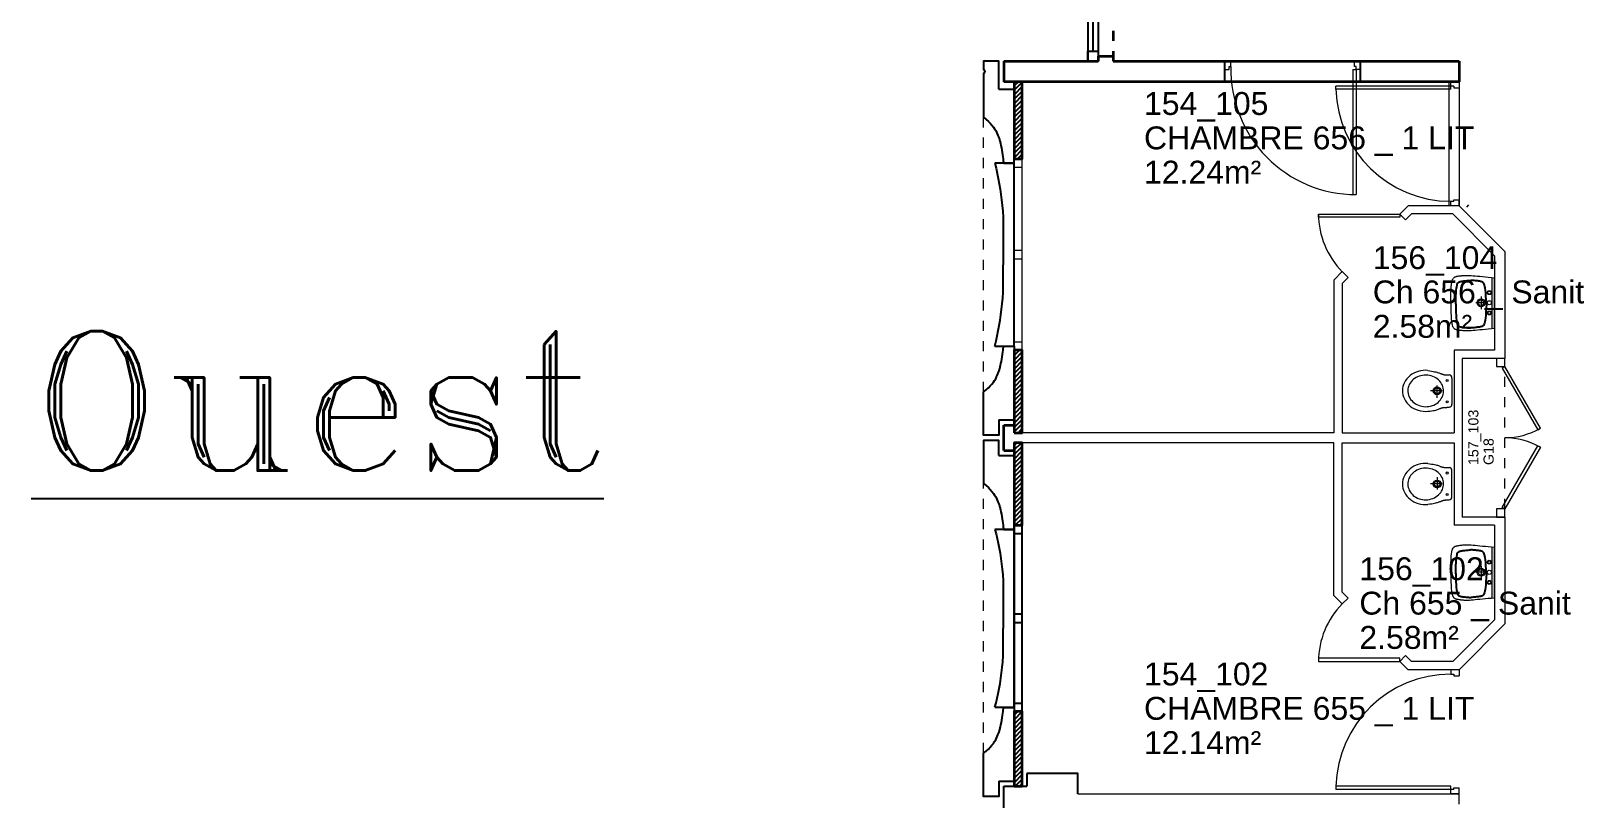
# Model space of a CAD drawing. Header units: metres. Extents: x -8 to 211, y -5 to 116.
# Drawn here: x 142.81 to 158.08, y 99.75 to 107.29 of the extents above; entities that cross this region are included whole.
import ezdxf

# ---------------------------------------------------------------- set-up
doc = ezdxf.new("R2010")
doc.units = ezdxf.units.M
doc.header["$LTSCALE"] = 0.6
doc.header["$MEASUREMENT"] = 0
doc.linetypes.add('CACHÉ', pattern=[0.25, 0.125, -0.125])
doc.linetypes.add('CONTINU', pattern=[0])
doc.layers.get('0').update_dxf_attribs({"linetype": 'CONTINUOUS'})
for name, color, linetype in [('002 poteaux', 7, 'CONTINUOUS'), ('003 murs porteurs', 7, 'CONTINUOUS'), ('004 cloisons', 7, 'CONTINUOUS'), ('004 isolation', 7, 'CONTINUOUS'), ('006 sanitaire', 5, 'CONTINUOUS'), ('007 Fenêtre', 7, 'CONTINUOUS'), ('A_Etiqu_Gaine', 8, 'CONTINUOUS'), ('A_Etiqu_Gaine_ancien', 8, 'CONTINUOUS'), ('A_Etiqu_Gaine_code', 8, 'CONTINUOUS'), ('A_Etiqu_Local', 8, 'CONTINUOUS')]:
    doc.layers.add(name, color=color, linetype=linetype)
for name, color, linetype, lineweight in [('A_CHASS', 4, 'CONTINU', 20), ('A_MURS_CLOI', 7, 'CONTINU', 20), ('A_MURS_STRU', 7, 'CONTINU', 35), ('A_PORT', 8, 'CONTINUOUS', 0), ('A_SANI', 5, 'CONTINU', 0)]:
    doc.layers.add(name, color=color, linetype=linetype, lineweight=lineweight)
doc.styles.add('Attribut', font='arial.ttf')
doc.styles.add('ROMANT', font='ROMANT')

# ---------------------------------------------------------------- blocks, each defined once
blk = doc.blocks.new('BROCA4-G699')
at = {"layer": '004 cloisons', "color": 1, "linetype": 'Continuous'}
for p, q in [((8.25001, 63.200008), (8.250002, 61.550018)), ((8.299997, 63.200008), (8.299997, 61.650017)), ((8.350008, 63.200008), (8.350008, 61.650017))]:
    blk.add_line(p, q, dxfattribs=at)
at = {"layer": '004 cloisons', "color": 7, "linetype": 'Continuous'}
for points in [[(8.25001, 63.200008), (8.25001, 63.300007), (8.350008, 63.300007), (8.350008, 63.200008)], [(8.25001, 61.550018), (8.25001, 61.650017), (8.350008, 61.650017), (8.350008, 61.550018)]]:
    blk.add_lwpolyline(points, close=True, dxfattribs=at)
blk = doc.blocks.new('BROCA4-G709')
at = {"layer": '004 cloisons', "color": 5, "linetype": 'Continuous'}
for p, q in [((7.424994, 55.200306), (7.525, 55.200306)), ((7.525, 55.200306), (7.525, 54.475201)), ((7.374991, 54.475201), (7.525, 54.475201))]:
    blk.add_line(p, q, dxfattribs=at)
for points in [[(7.22499, 54.750309), (7.249859, 54.770649), (7.271614, 54.790418), (7.290525, 54.809622), (7.306863, 54.828266), (7.320898, 54.846355), (7.3329, 54.863894), (7.34314, 54.880887), (7.351889, 54.897341), (7.359415, 54.913261), (7.36599, 54.92865), (7.36599, 54.92865), (7.369002, 54.936159), (7.371858, 54.943605), (7.374571, 54.951055), (7.377156, 54.958578), (7.379626, 54.96624), (7.381995, 54.974111), (7.384278, 54.982257), (7.386488, 54.990746), (7.388639, 54.999647), (7.390744, 55.009027), (7.390744, 55.009027), (7.394854, 55.029294), (7.398815, 55.051083), (7.402602, 55.07373), (7.40619, 55.096569), (7.409556, 55.118934), (7.412675, 55.140162), (7.415521, 55.159587), (7.418071, 55.176543), (7.4203, 55.190366), (7.422183, 55.20039)], [(7.374991, 54.475201), (7.374991, 54.325306), (7.22499, 54.325306), (7.22499, 54.750309)]]:
    blk.add_lwpolyline(points, dxfattribs=at)
blk = doc.blocks.new('BROCA4-G708')
at = {"layer": '004 cloisons'}
blk.add_blockref('BROCA4-G709', (0, 0), dxfattribs=at)
blk = doc.blocks.new('BROCA4-G711')
at = {"layer": '007 Fenêtre', "linetype": 'Continuous'}
for p, q in [((7.525, 56.90963), (7.525, 55.237862)), ((7.604999, 55.237862), (7.604999, 56.90963))]:
    blk.add_line(p, q, dxfattribs=at)
for points in [[(7.525, 56.90963), (7.604999, 56.90963), (7.604999, 56.989628), (7.525, 56.989628)], [(7.525, 56.034973), (7.604999, 56.034973), (7.604999, 56.114967), (7.525, 56.114967)], [(7.525, 55.157864), (7.604999, 55.157864), (7.604999, 55.237862), (7.525, 55.237862)]]:
    blk.add_lwpolyline(points, close=True, dxfattribs=at)
blk = doc.blocks.new('BROCA4-G712')
at = {"layer": 'A_CHASS', "linetype": 'Continuous'}
for p, q in [((7.525, 60.510021), (7.525, 58.790257)), ((7.604999, 58.790257), (7.604999, 60.510021))]:
    blk.add_line(p, q, dxfattribs=at)
for points in [[(7.525, 60.510021), (7.604999, 60.510021), (7.604999, 60.590015), (7.525, 60.590015)], [(7.525, 59.610146), (7.604999, 59.610146), (7.604999, 59.69014), (7.525, 59.69014)], [(7.525, 58.710262), (7.604999, 58.710262), (7.604999, 58.790257), (7.525, 58.790257)]]:
    blk.add_lwpolyline(points, close=True, dxfattribs=at)
blk = doc.blocks.new('BROCA4-G717')
at = {"layer": '004 cloisons', "color": 5, "linetype": 'Continuous'}
for p, q in [((7.424994, 58.750259), (7.525, 58.750259)), ((7.525, 58.750259), (7.525, 58.025154)), ((7.374991, 58.025154), (7.525, 58.025154))]:
    blk.add_line(p, q, dxfattribs=at)
for points in [[(7.22499, 58.300262), (7.249859, 58.320602), (7.271614, 58.340372), (7.290525, 58.359576), (7.306863, 58.37822), (7.320898, 58.396308), (7.3329, 58.413847), (7.34314, 58.430841), (7.351889, 58.447295), (7.359415, 58.463214), (7.36599, 58.478604), (7.36599, 58.478604), (7.369002, 58.486113), (7.371858, 58.493558), (7.374571, 58.501009), (7.377156, 58.508531), (7.379626, 58.516194), (7.381995, 58.524064), (7.384278, 58.53221), (7.386488, 58.5407), (7.388639, 58.5496), (7.390744, 58.55898), (7.390744, 58.55898), (7.394854, 58.579247), (7.398815, 58.601037), (7.402602, 58.623683), (7.40619, 58.646522), (7.409556, 58.668888), (7.412675, 58.690115), (7.415521, 58.70954), (7.418071, 58.726496), (7.4203, 58.740319), (7.422183, 58.750343)], [(7.374991, 58.025154), (7.374991, 57.875259), (7.22499, 57.875259), (7.22499, 58.300262)]]:
    blk.add_lwpolyline(points, dxfattribs=at)
blk = doc.blocks.new('BROCA4-G716')
at = {"layer": '004 cloisons'}
blk.add_blockref('BROCA4-G717', (0, 0), dxfattribs=at)
blk = doc.blocks.new('BROCA4-G719')
at = {"layer": '004 cloisons', "color": 5, "linetype": 'Continuous'}
for p, q in [((7.374991, 57.674736), (7.525, 57.674736)), ((7.525, 56.949631), (7.525, 57.674736)), ((7.424994, 56.949631), (7.525, 56.949631))]:
    blk.add_line(p, q, dxfattribs=at)
for points in [[(7.374991, 57.674736), (7.374991, 57.824631), (7.22499, 57.824631), (7.22499, 57.399628)], [(7.22499, 57.399628), (7.249859, 57.379288), (7.271614, 57.359518), (7.290525, 57.340314), (7.306863, 57.32167), (7.320898, 57.303582), (7.3329, 57.286043), (7.34314, 57.269049), (7.351889, 57.252595), (7.359415, 57.236676), (7.36599, 57.221286), (7.36599, 57.221286), (7.369002, 57.213777), (7.371858, 57.206332), (7.374571, 57.198881), (7.377156, 57.191359), (7.379626, 57.183697), (7.381995, 57.175826), (7.384278, 57.16768), (7.386488, 57.159191), (7.388639, 57.15029), (7.390744, 57.14091), (7.390744, 57.14091), (7.394854, 57.120643), (7.398815, 57.098854), (7.402602, 57.076207), (7.40619, 57.053368), (7.409556, 57.031002), (7.412675, 57.009775), (7.415521, 56.99035), (7.418071, 56.973394), (7.4203, 56.959571), (7.422183, 56.949547)]]:
    blk.add_lwpolyline(points, dxfattribs=at)
blk = doc.blocks.new('BROCA4-G718')
at = {"layer": '004 cloisons'}
blk.add_blockref('BROCA4-G719', (0, 0), dxfattribs=at)
blk = doc.blocks.new('BROCA4-G720')
at = {"layer": '004 cloisons', "color": 5, "linetype": 'Continuous'}
for p, q in [((7.374991, 61.275131), (7.525001, 61.275131)), ((7.525001, 60.550018), (7.525001, 61.275131)), ((7.424994, 60.550018), (7.525001, 60.550018))]:
    blk.add_line(p, q, dxfattribs=at)
for points in [[(7.374991, 61.275131), (7.374991, 61.550018), (7.22499, 61.550018), (7.22499, 61.465012)], [(7.22499, 61.435013), (7.22499, 61.000015)], [(7.22499, 61.000015), (7.249859, 60.979675), (7.271614, 60.959906), (7.290525, 60.940702), (7.306863, 60.922058), (7.320898, 60.903969), (7.332901, 60.886431), (7.343141, 60.869437), (7.351889, 60.852983), (7.359416, 60.837064), (7.365991, 60.821674), (7.365991, 60.821674), (7.369003, 60.814165), (7.371858, 60.806719), (7.374572, 60.799269), (7.377156, 60.791747), (7.379626, 60.784084), (7.381996, 60.776214), (7.384278, 60.768068), (7.386488, 60.759578), (7.388639, 60.750677), (7.390745, 60.741297), (7.390745, 60.741297), (7.394855, 60.72103), (7.398815, 60.699241), (7.402602, 60.676595), (7.406191, 60.653756), (7.409557, 60.631391), (7.412675, 60.610164), (7.415522, 60.59074), (7.418072, 60.573785), (7.4203, 60.559964), (7.422183, 60.549942)]]:
    blk.add_lwpolyline(points, dxfattribs=at)
blk.add_arc((7.22499, 61.450012), 0.015, 270.000001, 90.000003, dxfattribs=at)
blk = doc.blocks.new('BROCA4-G722')
at = {"layer": '004 cloisons', "color": 1, "linetype": 'Continuous'}
for p in [(7.418402, 56.444374), (7.418402, 55.705566)]:
    blk.add_line(p, (7.418402, 55.974968), dxfattribs=at)
blk.add_lwpolyline([(7.334998, 55.20039), (7.34746, 55.244659), (7.358823, 55.290161), (7.369155, 55.336954), (7.378525, 55.385098), (7.387002, 55.434649), (7.394656, 55.485667), (7.401553, 55.538209), (7.407764, 55.592334), (7.413358, 55.6481), (7.418402, 55.705566)], dxfattribs=at)
blk = doc.blocks.new('BROCA4-G721')
at = {"layer": '004 cloisons', "color": 1, "linetype": 'Continuous'}
for points in [[(7.334998, 56.949631), (7.34746, 56.90534), (7.358823, 56.859821), (7.369155, 56.813014), (7.378525, 56.76486), (7.387002, 56.715302), (7.394656, 56.664279), (7.401553, 56.611734), (7.407764, 56.557607), (7.413358, 56.50184), (7.418402, 56.444374)], [(7.334998, 55.20039), (7.525, 55.20039), (7.525, 56.949631), (7.334998, 56.949631)]]:
    blk.add_lwpolyline(points, dxfattribs=at)
at = {"layer": '004 cloisons'}
blk.add_blockref('BROCA4-G722', (0, 0), dxfattribs=at)
blk = doc.blocks.new('BROCA4-G724')
at = {"layer": '004 cloisons', "color": 1, "linetype": 'Continuous'}
for p in [(7.418402, 60.019543), (7.418402, 59.280735)]:
    blk.add_line(p, (7.418402, 59.550137), dxfattribs=at)
blk.add_lwpolyline([(7.334998, 58.750141), (7.34746, 58.801298), (7.358823, 58.852316), (7.369155, 58.903405), (7.378525, 58.954776), (7.387002, 59.00664), (7.394656, 59.059209), (7.401553, 59.112691), (7.407764, 59.167299), (7.413358, 59.223244), (7.418402, 59.280735)], dxfattribs=at)
blk = doc.blocks.new('BROCA4-G723')
at = {"layer": '004 cloisons', "color": 1, "linetype": 'Continuous'}
for points in [[(7.334998, 60.550137), (7.34746, 60.49898), (7.358823, 60.447962), (7.369155, 60.396873), (7.378525, 60.345502), (7.387002, 60.293637), (7.394656, 60.241069), (7.401553, 60.187586), (7.407764, 60.132978), (7.413358, 60.077034), (7.418402, 60.019543)], [(7.334998, 58.750141), (7.525, 58.750141), (7.525, 60.550137), (7.334998, 60.550137)]]:
    blk.add_lwpolyline(points, dxfattribs=at)
at = {"layer": '004 cloisons'}
blk.add_blockref('BROCA4-G724', (0, 0), dxfattribs=at)
blk = doc.blocks.new('A_Etiqu_Local')
at = {"style": 'Attribut', "flags": 1}
for tag, p in [('CODE_HOPITAL', (-0.446, 1.974)), ('CODE_SITE', (-0.446, 1.749)), ('CODE_BATIMENT', (-0.446, 1.524)), ('CODE_SECTEUR', (-0.446, 1.299)), ('CODE_ETAGE', (-0.446, 1.074)), ('NOM_NORMALISE', (-0.446, -0.843)), ('SECTEUR_ACTIVITE', (-0.446, -1.068)), ('SOUS_SECTEUR_ACTIVITE', (-0.446, -1.293)), ('VOLUME', (-0.446, -1.518)), ('SERVICE', (-0.446, -1.743)), ('CODE_UG', (-0.446, -1.968)), ('CODE_UA', (-0.446, -2.193)), ('CODE_POLE', (-0.446, -2.418)), ('OCCUPANT_EXTERNE', (-0.446, -2.643)), ('DISPONIBILITE', (-0.446, -2.868)), ('ACCES_HANDICAPES', (-0.446, -3.093)), ('NATURE_SOL', (-0.446, -3.318)), ('RISQUE_LABORATOIRE', (-0.446, -3.543)), ('AMIANTE', (-0.446, -3.768))]:
    blk.add_attdef(tag, p, '', height=0.15, dxfattribs=at)
at = {"layer": 'A_Etiqu_Local', "style": 'Attribut'}
for tag, p in [('CODE_PIECE', (-0.448, 0.533)), ('NOM_USAGE', (-0.448, 0.195)), ('SURFACE', (-0.448, -0.142))]:
    blk.add_attdef(tag, p, '', height=0.225, dxfattribs=at)
blk = doc.blocks.new('A_Etiqu_Gaine')
at = {"style": 'Attribut', "flags": 1}
for tag, p in [('CODE_HOPITAL', (-0.432, 0.865)), ('CODE_SITE', (-0.432, 0.715)), ('CODE_BATIMENT', (-0.432, 0.565)), ('CODE_SECTEUR', (-0.432, 0.415)), ('CODE_ETAGE', (-0.432, 0.265)), ('NOM_NORMALISE', (-0.432, -0.335)), ('SECTEUR_ACTIVITE', (-0.432, -0.485)), ('SOUS_SECTEUR_ACTIVITE', (-0.432, -0.635)), ('SURFACE', (-0.432, -0.785)), ('CODE_UG', (-0.432, -0.935)), ('CODE_POLE', (-0.432, -1.085)), ('AMIANTE', (-0.432, -1.235))]:
    blk.add_attdef(tag, p, '', height=0.1, dxfattribs=at)
at = {"layer": 'A_Etiqu_Gaine', "style": 'Attribut'}
blk.add_attdef('NOM_USAGE', (-0.432, -0.185), '', height=0.1, dxfattribs=at)
at = {"layer": 'A_Etiqu_Gaine_ancien', "style": 'Attribut'}
blk.add_attdef('CODE_PIECE_ANCIEN', (-0.432, 0.115), '', height=0.1, dxfattribs=at)
at = {"layer": 'A_Etiqu_Gaine_code', "style": 'Attribut'}
blk.add_attdef('CODE_PIECE', (-0.432, -0.035), '', height=0.1, dxfattribs=at)
blk = doc.blocks.new('BROCA4-G329')
at = {"layer": '006 sanitaire', "linetype": 'Continuous'}
for points in [[(27.871058, 12.724569), (27.868091, 12.768528), (27.865162, 12.80576), (27.862252, 12.836877), (27.859341, 12.862489), (27.85641, 12.883208), (27.85344, 12.899643), (27.850412, 12.912407), (27.847308, 12.92211), (27.844107, 12.929363), (27.84079, 12.934776), (27.84079, 12.934776), (27.839079, 12.936977), (27.837307, 12.9389), (27.835448, 12.940577), (27.833475, 12.942039), (27.831361, 12.943315), (27.829079, 12.944436), (27.826603, 12.945433), (27.823905, 12.946336), (27.820959, 12.947175), (27.817738, 12.947981), (27.817738, 12.947981), (27.810426, 12.949572), (27.802072, 12.951126), (27.792839, 12.952621), (27.782893, 12.954029), (27.772398, 12.955327), (27.761519, 12.956489), (27.750421, 12.957491), (27.739267, 12.958306), (27.728224, 12.958911), (27.717455, 12.95928)], [(27.871058, 12.727926), (27.868091, 12.683964), (27.865162, 12.646729), (27.862252, 12.615611), (27.859341, 12.589998), (27.85641, 12.56928), (27.85344, 12.552844), (27.850412, 12.540081), (27.847308, 12.530379), (27.844107, 12.523127), (27.84079, 12.517713), (27.84079, 12.517713), (27.839079, 12.515513), (27.837307, 12.513589), (27.835448, 12.511912), (27.833475, 12.51045), (27.831361, 12.509173), (27.829079, 12.508051), (27.826603, 12.507053), (27.823905, 12.50615), (27.820959, 12.50531), (27.817738, 12.504503), (27.817738, 12.504503), (27.810424, 12.502912), (27.802055, 12.501356), (27.79278, 12.49986), (27.782754, 12.498449), (27.772126, 12.497148), (27.761048, 12.495981), (27.749672, 12.494974), (27.73815, 12.494151), (27.726633, 12.493536), (27.715273, 12.493155)]]:
    blk.add_lwpolyline(points, dxfattribs=at)
blk = doc.blocks.new('BROCA4-G330')
at = {"layer": '006 sanitaire', "linetype": 'Continuous'}
for points in [[(27.569025, 12.724569), (27.569417, 12.768528), (27.570285, 12.80576), (27.571591, 12.836877), (27.573297, 12.862489), (27.575364, 12.883208), (27.577755, 12.899643), (27.580432, 12.912407), (27.583357, 12.92211), (27.586492, 12.929363), (27.589798, 12.934776), (27.589798, 12.934776), (27.59151, 12.936977), (27.593281, 12.9389), (27.59514, 12.940577), (27.597113, 12.942039), (27.599227, 12.943315), (27.601508, 12.944436), (27.603985, 12.945433), (27.606682, 12.946336), (27.609628, 12.947175), (27.612849, 12.947981), (27.612849, 12.947981), (27.62016, 12.949572), (27.628515, 12.951126), (27.637748, 12.952621), (27.647695, 12.954029), (27.658191, 12.955327), (27.669071, 12.956489), (27.68017, 12.957491), (27.691324, 12.958306), (27.702368, 12.958911), (27.713137, 12.95928)], [(27.569025, 12.727926), (27.569417, 12.683964), (27.570285, 12.646729), (27.571591, 12.615611), (27.573297, 12.589998), (27.575364, 12.56928), (27.577755, 12.552844), (27.580432, 12.540081), (27.583357, 12.530379), (27.586492, 12.523127), (27.589798, 12.517713), (27.589798, 12.517713), (27.59151, 12.515513), (27.593281, 12.513589), (27.59514, 12.511912), (27.597113, 12.51045), (27.599227, 12.509173), (27.601508, 12.508051), (27.603985, 12.507053), (27.606682, 12.50615), (27.609628, 12.50531), (27.612849, 12.504503), (27.612849, 12.504503), (27.620163, 12.502912), (27.628533, 12.501356), (27.637807, 12.49986), (27.647835, 12.498449), (27.658464, 12.497148), (27.669542, 12.495981), (27.680918, 12.494974), (27.692441, 12.494151), (27.703958, 12.493536), (27.715319, 12.493155)]]:
    blk.add_lwpolyline(points, dxfattribs=at)
blk = doc.blocks.new('A$C00414BBD')
at = {"layer": 'A_PORT'}
for p, q in [((0, 1.31), (0.06, 1.31)), ((0, 1.23), (0.044, 1.23)), ((0.044, 1.258), (0.06, 1.258)), ((0.044, 1.23), (0.044, 1.258)), ((0.06, 1.258), (0.06, 1.31)), ((1.26, 1.23), (1.29, 1.23)), ((1.26, 1.23), (1.26, 0)), ((1.333, 1.31), (1.274, 1.31)), ((1.274, 1.258), (1.274, 1.31)), ((1.29, 1.258), (1.274, 1.258)), ((1.29, 1.23), (1.29, 1.258)), ((1.333, 1.23), (1.29, 1.23)), ((1.29, 1.23), (1.29, 0)), ((1.26, 0), (1.29, 0))]:
    blk.add_line(p, q, dxfattribs=at)
blk.add_arc((1.29, 1.23), 1.23, 178.7057, 270, dxfattribs=at)

msp = doc.modelspace()

# ---------------------------------------------------------------- linework, layer by layer
at = {"color": 8}
for p, q in [((154.547, 106.796), (154.547, 106.996)), ((155.88, 106.796), (155.88, 106.996))]:
    msp.add_line(p, q, dxfattribs=at)
at = {"layer": '002 poteaux', "color": 8, "linetype": 'Continuous'}
for p, q in [((152.6, 99.996), (152.6, 99.871)), ((152.375, 99.871), (152.6, 99.871)), ((152.375, 99.622), (152.375, 99.871))]:
    msp.add_line(p, q, dxfattribs=at)
msp.add_lwpolyline([(153.1, 99.796), (153.1, 99.996), (152.6, 99.996)], dxfattribs=at)
at = {"layer": '004 isolation', "color": 8, "linetype": 'Continuous'}
for p, q in [((152.516, 106.796), (152.475, 106.755)), ((152.475, 106.036), (152.475, 106.796)), ((152.475, 106.796), (152.555, 106.796)), ((152.475, 106.711), (152.555, 106.791)), ((152.555, 106.796), (152.555, 106.036)), ((152.555, 106.747), (152.475, 106.667)), ((152.475, 106.623), (152.555, 106.703)), ((152.555, 106.659), (152.475, 106.579)), ((152.475, 106.534), (152.555, 106.614)), ((152.555, 106.57), (152.475, 106.49)), ((152.475, 106.446), (152.555, 106.526)), ((152.555, 106.482), (152.475, 106.402)), ((152.475, 106.358), (152.555, 106.438)), ((152.555, 106.393), (152.475, 106.313)), ((152.475, 106.269), (152.555, 106.349)), ((152.555, 106.305), (152.475, 106.225)), ((152.475, 106.181), (152.555, 106.261)), ((152.555, 106.217), (152.475, 106.137)), ((152.475, 106.093), (152.555, 106.173)), ((152.555, 106.128), (152.475, 106.048)), ((152.555, 106.036), (152.475, 106.036)), ((152.507, 106.036), (152.555, 106.084)), ((152.555, 106.04), (152.551, 106.036)), ((152.483, 104.156), (152.475, 104.148)), ((152.475, 104.104), (152.527, 104.156)), ((152.475, 103.346), (152.475, 104.156)), ((152.475, 104.156), (152.555, 104.156)), ((152.555, 104.14), (152.475, 104.06)), ((152.475, 104.015), (152.555, 104.095)), ((152.555, 104.051), (152.475, 103.971)), ((152.475, 103.927), (152.555, 104.007)), ((152.555, 104.156), (152.555, 103.346)), ((152.555, 103.963), (152.475, 103.883)), ((152.475, 103.839), (152.555, 103.919)), ((152.555, 103.874), (152.475, 103.794)), ((152.475, 103.75), (152.555, 103.83)), ((152.555, 103.786), (152.475, 103.706)), ((152.475, 103.662), (152.555, 103.742)), ((152.555, 103.698), (152.475, 103.618)), ((152.475, 103.573), (152.555, 103.653)), ((152.555, 103.609), (152.475, 103.529)), ((152.475, 103.485), (152.555, 103.565)), ((152.555, 103.521), (152.475, 103.441)), ((152.475, 103.397), (152.555, 103.477)), ((152.555, 103.432), (152.475, 103.353)), ((152.555, 103.346), (152.475, 103.346)), ((152.501, 103.246), (152.475, 103.22)), ((152.475, 103.176), (152.546, 103.246)), ((152.475, 102.436), (152.475, 103.246)), ((152.475, 103.246), (152.555, 103.246)), ((152.513, 103.346), (152.555, 103.388)), ((152.555, 103.246), (152.555, 102.436)), ((152.555, 103.211), (152.475, 103.131)), ((152.475, 103.087), (152.555, 103.167)), ((152.555, 103.123), (152.475, 103.043)), ((152.475, 102.999), (152.555, 103.079)), ((152.555, 103.035), (152.475, 102.955)), ((152.475, 102.911), (152.555, 102.991)), ((152.555, 102.946), (152.475, 102.866)), ((152.475, 102.822), (152.555, 102.902)), ((152.555, 102.858), (152.475, 102.778)), ((152.475, 102.734), (152.555, 102.814)), ((152.555, 102.77), (152.475, 102.69)), ((152.475, 102.645), (152.555, 102.725)), ((152.555, 102.681), (152.475, 102.601)), ((152.475, 102.557), (152.555, 102.637)), ((152.555, 102.593), (152.475, 102.513)), ((152.475, 102.469), (152.555, 102.549)), ((152.555, 102.504), (152.486, 102.436)), ((152.555, 102.436), (152.475, 102.436)), ((152.53, 102.436), (152.555, 102.46)), ((152.511, 100.604), (152.475, 100.568)), ((152.475, 100.524), (152.555, 100.604)), ((152.475, 99.871), (152.475, 100.604)), ((152.475, 100.604), (152.555, 100.604)), ((152.555, 100.56), (152.475, 100.48)), ((152.475, 100.436), (152.555, 100.516)), ((152.555, 100.604), (152.555, 99.871)), ((152.555, 100.471), (152.475, 100.391)), ((152.475, 100.347), (152.555, 100.427)), ((152.555, 100.383), (152.475, 100.303)), ((152.475, 100.259), (152.555, 100.339)), ((152.555, 100.295), (152.475, 100.215)), ((152.475, 100.171), (152.555, 100.251)), ((152.555, 100.206), (152.475, 100.126)), ((152.475, 100.082), (152.555, 100.162)), ((152.555, 100.118), (152.475, 100.038)), ((152.475, 99.994), (152.555, 100.074)), ((152.555, 100.03), (152.475, 99.95)), ((152.475, 99.905), (152.555, 99.985)), ((152.555, 99.941), (152.485, 99.871)), ((152.529, 99.871), (152.555, 99.897)), ((152.555, 99.871), (152.475, 99.871))]:
    msp.add_line(p, q, dxfattribs=at)
at = {"layer": 'A_CHASS', "color": 8, "linetype": 'CACHÉ'}
for p, q in [((152.175, 103.746), (152.175, 106.446)), ((152.175, 100.196), (152.175, 102.846))]:
    msp.add_line(p, q, dxfattribs=at)
at = {"layer": 'A_MURS_CLOI', "color": 8}
for p, q in [((156.75, 106.796), (156.75, 105.576)), ((156.85, 106.796), (156.85, 105.576))]:
    msp.add_line(p, q, dxfattribs=at)
at = {"layer": 'A_MURS_CLOI', "color": 8, "linetype": 'Continuous'}
for p, q in [((156.35, 105.576), (156.268, 105.494)), ((156.85, 105.576), (156.35, 105.576)), ((156.85, 105.576), (157.3, 105.126)), ((156.926, 105.564), (156.948, 105.586)), ((156.268, 105.494), (156.324, 105.438)), ((156.383, 105.496), (156.324, 105.438)), ((156.789, 105.496), (156.383, 105.496)), ((156.789, 105.496), (157.2, 105.085)), ((157.2, 105.085), (157.2, 104.156)), ((157.3, 105.126), (157.3, 104.076)), ((155.702, 104.929), (155.62, 104.846)), ((155.702, 104.929), (155.759, 104.872)), ((155.62, 104.846), (155.62, 103.346)), ((155.759, 104.872), (155.7, 104.813)), ((155.7, 104.813), (155.7, 103.346)), ((157.2, 104.156), (156.801, 104.156)), ((156.801, 104.156), (156.801, 103.346)), ((157.3, 104.076), (156.881, 104.076)), ((156.881, 104.076), (156.881, 102.516)), ((155.62, 103.346), (152.475, 103.346)), ((155.62, 103.246), (152.475, 103.246)), ((155.62, 101.746), (155.62, 103.246)), ((155.7, 103.346), (156.801, 103.346)), ((155.7, 103.246), (156.801, 103.246)), ((155.7, 101.779), (155.7, 103.246)), ((156.801, 103.246), (156.801, 102.436)), ((157.3, 102.516), (156.881, 102.516)), ((157.3, 102.516), (157.3, 101.466)), ((157.2, 102.436), (156.801, 102.436)), ((157.2, 102.436), (157.2, 101.508)), ((155.702, 101.664), (155.62, 101.746)), ((155.759, 101.721), (155.7, 101.779)), ((155.702, 101.664), (155.759, 101.721)), ((156.789, 101.096), (157.2, 101.508)), ((156.85, 101.016), (157.3, 101.466)), ((156.268, 101.098), (156.324, 101.155)), ((156.383, 101.096), (156.324, 101.155)), ((156.35, 101.016), (156.268, 101.098)), ((156.85, 101.016), (156.35, 101.016)), ((156.789, 101.096), (156.383, 101.096)), ((153.1, 99.796), (156.85, 99.796)), ((156.85, 99.696), (156.85, 99.796))]:
    msp.add_line(p, q, dxfattribs=at)
at = {"layer": 'A_MURS_STRU', "color": 8, "linetype": 'CACHÉ'}
msp.add_line((153.45, 108.696), (153.45, 107.046), dxfattribs=at)
at = {"layer": 'A_MURS_STRU', "color": 8, "linetype": 'Continuous'}
for p, q in [((152.375, 106.996), (153.3, 106.996)), ((152.375, 106.996), (152.375, 106.796)), ((153.3, 107.046), (153.45, 107.046)), ((153.3, 107.046), (153.3, 106.996)), ((153.45, 107.046), (153.45, 106.996)), ((153.45, 106.996), (156.85, 106.996)), ((156.85, 106.996), (156.85, 106.796)), ((156.85, 106.796), (152.375, 106.796)), ((152.375, 103.172), (152.375, 103.421)), ((152.375, 103.421), (152.475, 103.421)), ((152.375, 103.172), (152.475, 103.172))]:
    msp.add_line(p, q, dxfattribs=at)
msp.add_lwpolyline([(152.475, 106.796), (152.475, 106.036), (152.555, 106.036), (152.555, 106.796)], dxfattribs=at)
for points in [[(152.475, 103.346), (152.555, 103.346), (152.555, 104.156), (152.475, 104.156)], [(152.475, 102.436), (152.555, 102.436), (152.555, 103.246), (152.475, 103.246)], [(152.475, 99.871), (152.555, 99.871), (152.555, 100.604), (152.475, 100.604)]]:
    msp.add_lwpolyline(points, close=True, dxfattribs=at)
at = {"layer": 'A_PORT', "color": 8, "linetype": 'Continuous'}
for p, q in [((156.85, 106.996), (156.85, 106.796)), ((156.85, 106.796), (156.77, 106.796)), ((156.77, 106.722), (156.77, 106.796)), ((156.85, 106.796), (156.77, 106.796)), ((156.85, 106.796), (156.85, 106.736)), ((156.798, 106.752), (155.638, 106.752)), ((155.638, 106.722), (155.638, 106.752)), ((156.77, 106.722), (155.638, 106.722)), ((156.798, 106.752), (156.798, 106.736)), ((156.798, 106.736), (156.85, 106.736)), ((156.77, 105.62), (156.798, 105.62)), ((156.77, 105.576), (156.77, 105.62)), ((156.85, 105.576), (156.77, 105.576)), ((156.798, 105.636), (156.85, 105.636)), ((156.798, 105.62), (156.798, 105.636)), ((156.85, 105.576), (156.85, 105.636)), ((156.85, 101.016), (156.77, 101.016)), ((156.77, 101.016), (156.77, 100.972)), ((156.77, 100.972), (156.798, 100.972)), ((156.798, 100.972), (156.798, 100.956)), ((156.798, 100.956), (156.85, 100.956)), ((156.85, 101.016), (156.85, 100.956)), ((156.77, 99.87), (155.638, 99.87)), ((155.638, 99.87), (155.638, 99.84)), ((156.798, 99.84), (155.638, 99.84)), ((156.77, 99.796), (156.77, 99.87)), ((156.85, 99.796), (156.77, 99.796)), ((156.798, 99.856), (156.85, 99.856)), ((156.798, 99.84), (156.798, 99.856)), ((156.85, 99.796), (156.85, 99.856))]:
    msp.add_line(p, q, dxfattribs=at)
at = {"layer": 'A_PORT', "color": 8, "linetype": 'CACHÉ'}
msp.add_line((157.3, 102.596), (157.3, 103.996), dxfattribs=at)
at = {"layer": 'A_PORT', "color": 8, "linetype": 'Continuous'}
for points in [[(156.268, 105.464), (155.468, 105.464), (155.468, 105.494), (156.268, 105.494)], [(157.3, 104.076), (157.22, 104.076), (157.22, 103.996), (157.3, 103.996)], [(157.274, 103.981), (157.624, 103.375), (157.65, 103.39), (157.3, 103.996)], [(157.274, 102.611), (157.624, 103.218), (157.65, 103.203), (157.3, 102.596)], [(157.3, 102.596), (157.22, 102.596), (157.22, 102.516), (157.3, 102.516)], [(156.268, 101.128), (155.468, 101.128), (155.468, 101.098), (156.268, 101.098)]]:
    msp.add_lwpolyline(points, close=True, dxfattribs=at)
for centre, radius, start, end in [((156.77, 106.752), 1.132, 181.5186, 270), ((156.268, 105.494), 0.8, 180, 225.0001), ((157.3, 103.996), 0.7, 270, 300), ((157.3, 102.596), 0.7, 60, 90), ((156.268, 101.098), 0.8, 135, 180), ((156.77, 99.84), 1.132, 90, 178.4814)]:
    msp.add_arc(centre, radius, start, end, dxfattribs=at)
at = {"layer": 'A_SANI', "color": 8, "linetype": 'Continuous'}
for p, q in [((157.175, 104.373), (157.175, 104.868)), ((157.2, 104.373), (157.2, 104.868)), ((157.118, 104.623), (157.015, 104.623)), ((157.067, 104.686), (157.067, 104.559)), ((156.749, 103.913), (156.752, 103.913)), ((156.781, 103.883), (156.781, 103.626)), ((156.684, 103.757), (156.571, 103.757)), ((156.635, 103.688), (156.635, 103.81)), ((156.749, 103.596), (156.752, 103.596)), ((156.749, 103.003), (156.752, 103.003)), ((156.781, 102.716), (156.781, 102.973)), ((156.684, 102.842), (156.571, 102.842)), ((156.635, 102.91), (156.635, 102.788)), ((156.749, 102.686), (156.752, 102.686)), ((157.175, 101.724), (157.175, 102.22)), ((157.2, 101.724), (157.2, 102.22)), ((157.067, 102.037), (157.067, 101.911)), ((157.118, 101.974), (157.015, 101.974))]:
    msp.add_line(p, q, dxfattribs=at)
for points in [[(156.768, 104.619), (156.769, 104.67), (156.77, 104.714), (156.772, 104.75), (156.774, 104.78), (156.777, 104.804), (156.78, 104.824), (156.784, 104.839), (156.787, 104.85), (156.792, 104.859), (156.796, 104.866), (156.796, 104.866), (156.799, 104.868), (156.801, 104.871), (156.804, 104.873), (156.807, 104.875), (156.81, 104.877), (156.813, 104.878), (156.817, 104.879), (156.821, 104.881), (156.825, 104.882), (156.83, 104.883), (156.83, 104.883), (156.835, 104.884), (156.841, 104.885), (156.847, 104.886), (156.853, 104.887), (156.86, 104.888), (156.866, 104.888), (156.873, 104.889), (156.879, 104.89), (156.886, 104.89), (156.892, 104.891), (156.892, 104.891), (156.898, 104.891), (156.904, 104.892), (156.909, 104.892), (156.915, 104.892), (156.92, 104.892), (156.926, 104.892), (156.932, 104.892), (156.939, 104.892), (156.946, 104.892), (156.953, 104.892), (156.953, 104.892), (156.969, 104.89), (156.988, 104.889), (157.008, 104.887), (157.031, 104.885), (157.056, 104.883), (157.082, 104.88), (157.109, 104.877), (157.138, 104.874), (157.169, 104.871), (157.2, 104.868)], [(156.768, 104.623), (156.769, 104.571), (156.77, 104.528), (156.772, 104.491), (156.774, 104.461), (156.777, 104.437), (156.78, 104.418), (156.784, 104.403), (156.787, 104.391), (156.792, 104.382), (156.796, 104.376), (156.796, 104.376), (156.799, 104.373), (156.801, 104.371), (156.804, 104.368), (156.807, 104.367), (156.81, 104.365), (156.813, 104.363), (156.817, 104.362), (156.821, 104.361), (156.825, 104.36), (156.83, 104.359), (156.83, 104.359), (156.835, 104.358), (156.841, 104.357), (156.847, 104.356), (156.853, 104.355), (156.86, 104.354), (156.866, 104.353), (156.873, 104.352), (156.879, 104.352), (156.886, 104.351), (156.892, 104.35), (156.892, 104.35), (156.898, 104.35), (156.904, 104.35), (156.909, 104.349), (156.915, 104.349), (156.92, 104.349), (156.926, 104.349), (156.932, 104.349), (156.939, 104.349), (156.946, 104.349), (156.953, 104.35), (156.953, 104.35), (156.969, 104.351), (156.988, 104.352), (157.008, 104.354), (157.031, 104.356), (157.056, 104.359), (157.082, 104.361), (157.109, 104.364), (157.138, 104.367), (157.169, 104.37), (157.2, 104.373)], [(156.544, 103.957), (156.564, 103.954), (156.581, 103.951), (156.596, 103.948), (156.609, 103.945), (156.621, 103.943), (156.631, 103.94), (156.64, 103.938), (156.648, 103.935), (156.654, 103.933), (156.66, 103.931), (156.66, 103.931), (156.663, 103.93), (156.665, 103.929), (156.667, 103.928), (156.67, 103.927), (156.672, 103.926), (156.674, 103.926), (156.676, 103.925), (156.678, 103.924), (156.68, 103.923), (156.682, 103.923), (156.682, 103.923), (156.684, 103.922), (156.686, 103.921), (156.689, 103.921), (156.691, 103.92), (156.693, 103.919), (156.695, 103.919), (156.698, 103.918), (156.7, 103.917), (156.702, 103.917), (156.704, 103.916), (156.704, 103.916), (156.709, 103.915), (156.713, 103.915), (156.718, 103.914), (156.722, 103.914), (156.726, 103.913), (156.73, 103.913), (156.735, 103.913), (156.739, 103.913), (156.744, 103.913), (156.749, 103.913)], [(156.544, 103.557), (156.564, 103.558), (156.581, 103.56), (156.596, 103.563), (156.609, 103.565), (156.621, 103.568), (156.631, 103.571), (156.64, 103.574), (156.648, 103.577), (156.654, 103.58), (156.66, 103.582), (156.66, 103.582), (156.663, 103.583), (156.665, 103.584), (156.667, 103.585), (156.67, 103.586), (156.672, 103.587), (156.674, 103.588), (156.676, 103.588), (156.678, 103.589), (156.68, 103.59), (156.682, 103.59), (156.682, 103.59), (156.684, 103.591), (156.686, 103.591), (156.689, 103.592), (156.691, 103.592), (156.693, 103.592), (156.695, 103.593), (156.698, 103.593), (156.7, 103.593), (156.702, 103.594), (156.704, 103.594), (156.704, 103.594), (156.709, 103.594), (156.713, 103.595), (156.718, 103.595), (156.722, 103.595), (156.726, 103.595), (156.73, 103.595), (156.735, 103.596), (156.739, 103.596), (156.744, 103.596), (156.749, 103.596)], [(156.544, 103.042), (156.564, 103.041), (156.581, 103.038), (156.596, 103.036), (156.609, 103.033), (156.621, 103.03), (156.631, 103.028), (156.64, 103.025), (156.648, 103.022), (156.654, 103.019), (156.66, 103.017), (156.66, 103.017), (156.663, 103.016), (156.665, 103.015), (156.667, 103.014), (156.67, 103.013), (156.672, 103.012), (156.674, 103.011), (156.676, 103.01), (156.678, 103.01), (156.68, 103.009), (156.682, 103.009), (156.682, 103.009), (156.684, 103.008), (156.686, 103.008), (156.689, 103.007), (156.691, 103.007), (156.693, 103.006), (156.695, 103.006), (156.698, 103.006), (156.7, 103.005), (156.702, 103.005), (156.704, 103.005), (156.704, 103.005), (156.709, 103.004), (156.713, 103.004), (156.718, 103.004), (156.722, 103.003), (156.726, 103.003), (156.73, 103.003), (156.735, 103.003), (156.739, 103.003), (156.744, 103.003), (156.749, 103.003)], [(156.544, 102.642), (156.564, 102.645), (156.581, 102.648), (156.596, 102.651), (156.609, 102.653), (156.621, 102.656), (156.631, 102.659), (156.64, 102.661), (156.648, 102.664), (156.654, 102.666), (156.66, 102.668), (156.66, 102.668), (156.663, 102.669), (156.665, 102.67), (156.667, 102.671), (156.67, 102.671), (156.672, 102.672), (156.674, 102.673), (156.676, 102.674), (156.678, 102.675), (156.68, 102.675), (156.682, 102.676), (156.682, 102.676), (156.684, 102.677), (156.686, 102.677), (156.689, 102.678), (156.691, 102.679), (156.693, 102.68), (156.695, 102.68), (156.698, 102.681), (156.7, 102.681), (156.702, 102.682), (156.704, 102.682), (156.704, 102.682), (156.709, 102.683), (156.713, 102.684), (156.718, 102.685), (156.722, 102.685), (156.726, 102.685), (156.73, 102.686), (156.735, 102.686), (156.739, 102.686), (156.744, 102.686), (156.749, 102.686)], [(156.768, 101.97), (156.769, 102.021), (156.77, 102.065), (156.772, 102.101), (156.774, 102.131), (156.777, 102.156), (156.78, 102.175), (156.784, 102.19), (156.787, 102.202), (156.792, 102.21), (156.796, 102.217), (156.796, 102.217), (156.799, 102.22), (156.801, 102.222), (156.804, 102.224), (156.807, 102.226), (156.81, 102.228), (156.813, 102.229), (156.817, 102.231), (156.821, 102.232), (156.825, 102.233), (156.83, 102.234), (156.83, 102.234), (156.835, 102.235), (156.841, 102.236), (156.847, 102.237), (156.853, 102.238), (156.86, 102.239), (156.866, 102.24), (156.873, 102.24), (156.879, 102.241), (156.886, 102.242), (156.892, 102.242), (156.892, 102.242), (156.898, 102.243), (156.904, 102.243), (156.909, 102.243), (156.915, 102.244), (156.92, 102.244), (156.926, 102.244), (156.932, 102.244), (156.939, 102.244), (156.946, 102.243), (156.953, 102.243), (156.953, 102.243), (156.969, 102.242), (156.988, 102.24), (157.008, 102.239), (157.031, 102.236), (157.056, 102.234), (157.082, 102.231), (157.109, 102.229), (157.138, 102.226), (157.169, 102.223), (157.2, 102.22)], [(156.768, 101.974), (156.769, 101.923), (156.77, 101.879), (156.772, 101.843), (156.774, 101.813), (156.777, 101.788), (156.78, 101.769), (156.784, 101.754), (156.787, 101.742), (156.792, 101.734), (156.796, 101.727), (156.796, 101.727), (156.799, 101.724), (156.801, 101.722), (156.804, 101.72), (156.807, 101.718), (156.81, 101.716), (156.813, 101.715), (156.817, 101.713), (156.821, 101.712), (156.825, 101.711), (156.83, 101.71), (156.83, 101.71), (156.835, 101.709), (156.841, 101.708), (156.847, 101.707), (156.853, 101.706), (156.86, 101.705), (156.866, 101.704), (156.873, 101.704), (156.879, 101.703), (156.886, 101.702), (156.892, 101.702), (156.892, 101.702), (156.898, 101.701), (156.904, 101.701), (156.909, 101.701), (156.915, 101.7), (156.92, 101.7), (156.926, 101.7), (156.932, 101.7), (156.939, 101.7), (156.946, 101.701), (156.953, 101.701), (156.953, 101.701), (156.969, 101.702), (156.988, 101.704), (157.008, 101.705), (157.031, 101.708), (157.056, 101.71), (157.082, 101.712), (157.109, 101.715), (157.138, 101.718), (157.169, 101.721), (157.2, 101.724)]]:
    msp.add_lwpolyline(points, dxfattribs=at)
for points in [[(156.544, 103.958, 0.092772), (156.449, 103.948, 0.098236), (156.369, 103.907, 0.108258), (156.313, 103.838, 0.11669), (156.294, 103.758, 0.116228), (156.313, 103.678, 0.107322), (156.369, 103.608, 0.097518), (156.449, 103.566, 0.092603), (156.544, 103.556, 0.094447)], [(156.686, 103.812, 0.102556), (156.649, 103.864, 0.093461), (156.594, 103.898, 0.177232), (156.457, 103.901, 0.093461), (156.4, 103.869, 0.102556), (156.361, 103.819, 0.222727), (156.358, 103.702)], [(156.358, 103.702, 0.102556), (156.396, 103.649, 0.093461), (156.451, 103.615, 0.177082), (156.588, 103.612, 0.093461), (156.644, 103.644, 0.102556), (156.684, 103.695, 0.222829), (156.686, 103.812)], [(156.544, 103.043, 0.092603), (156.449, 103.033, 0.097518), (156.369, 102.991, 0.107322), (156.313, 102.921, 0.116228), (156.294, 102.841, 0.11669), (156.313, 102.761, 0.108258), (156.369, 102.692, 0.098236), (156.449, 102.65, 0.092772), (156.544, 102.641, 0.094013)], [(156.451, 102.984, 0.093461), (156.396, 102.949, 0.102556), (156.358, 102.897, 0.222888), (156.361, 102.78)], [(156.361, 102.78, 0.102556), (156.4, 102.73, 0.093461), (156.457, 102.697, 0.177237), (156.594, 102.7, 0.093461), (156.649, 102.735, 0.102556), (156.686, 102.787, 0.222727), (156.684, 102.904, 0.102556), (156.644, 102.954, 0.093461), (156.588, 102.987, 0.177129), (156.451, 102.984)]]:
    msp.add_lwpolyline(points, format="xyb", dxfattribs=at)
for centre, radius in [((157.067, 104.623), 0.0387), ((157.067, 104.623), 0.0274), ((157.148, 104.623), 0.0204), ((157.148, 104.722), 0.0189), ((157.148, 104.722), 0.0144), ((157.148, 104.523), 0.0189), ((157.148, 104.523), 0.0144), ((156.734, 103.859), 0.0105), ((156.635, 103.757), 0.0383), ((156.635, 103.757), 0.0276), ((156.734, 103.649), 0.0105), ((156.734, 102.949), 0.0105), ((156.635, 102.842), 0.0383), ((156.635, 102.842), 0.0276), ((156.734, 102.739), 0.0105), ((157.148, 102.073), 0.0189), ((157.148, 102.073), 0.0144), ((157.067, 101.974), 0.0387), ((157.067, 101.974), 0.0274), ((157.148, 101.974), 0.0204), ((157.148, 101.874), 0.0189), ((157.148, 101.874), 0.0144)]:
    msp.add_circle(centre, radius, dxfattribs=at)
for centre, start, end in [((156.751, 103.883), 360, 87.8165), ((156.751, 103.626), 272.1835, 360), ((156.751, 102.973), 360, 87.8165), ((156.751, 102.716), 272.1835, 360)]:
    msp.add_arc(centre, 0.03, start, end, dxfattribs=at)

# ---------------------------------------------------------------- block references
at = {"layer": '003 murs porteurs', "color": 8}
for name in ['BROCA4-G720', 'BROCA4-G716', 'BROCA4-G718', 'BROCA4-G708']:
    msp.add_blockref(name, (144.95, 45.446), dxfattribs=at)
at = {"layer": '007 Fenêtre', "color": 8}
for name in ['BROCA4-G699', 'BROCA4-G723', 'BROCA4-G721']:
    msp.add_blockref(name, (144.95, 45.446), dxfattribs=at)
at = {"layer": 'A_CHASS', "color": 8}
for name in ['BROCA4-G712', 'BROCA4-G711']:
    msp.add_blockref(name, (144.95, 45.446), dxfattribs=at)
at = {"layer": 'A_Etiqu_Gaine', "color": 8, "rotation": 90}
msp.add_blockref('A_Etiqu_Gaine', (157.006, 103.46), dxfattribs=at).add_auto_attribs({'CODE_PIECE': '157_103', 'NOM_USAGE': 'G18'})
at = {"layer": 'A_Etiqu_Local', "color": 8}
ref = msp.add_blockref('A_Etiqu_Local', (154.2, 105.936), dxfattribs=at)
ref.add_attrib('CODE_PIECE', '154_105', (153.752, 106.469), dxfattribs={"height": 0.225, "style": 'Attribut'})
ref.add_attrib('NOM_USAGE', 'CHAMBRE 656 _ 1 LIT', (153.752, 106.131), dxfattribs={"height": 0.225, "style": 'Attribut'})
ref.add_attrib('SURFACE', '12.24m²', (153.752, 105.794), dxfattribs={"height": 0.225, "style": 'Attribut'})
ref = msp.add_blockref('A_Etiqu_Local', (156.45, 104.421), dxfattribs=at)
ref.add_attrib('CODE_PIECE', '156_104', (156.002, 104.954), dxfattribs={"height": 0.225, "style": 'Attribut'})
ref.add_attrib('NOM_USAGE', 'Ch 656 _ Sanit', (156.002, 104.617), dxfattribs={"height": 0.225, "style": 'Attribut'})
ref.add_attrib('SURFACE', '2.58m²', (156.002, 104.279), dxfattribs={"height": 0.225, "style": 'Attribut'})
ref = msp.add_blockref('A_Etiqu_Local', (156.318, 101.363), dxfattribs=at)
ref.add_attrib('CODE_PIECE', '156_102', (155.87, 101.896), dxfattribs={"height": 0.225, "style": 'Attribut'})
ref.add_attrib('NOM_USAGE', 'Ch 655 _ Sanit', (155.87, 101.558), dxfattribs={"height": 0.225, "style": 'Attribut'})
ref.add_attrib('SURFACE', '2.58m²', (155.87, 101.221), dxfattribs={"height": 0.225, "style": 'Attribut'})
ref = msp.add_blockref('A_Etiqu_Local', (154.2, 100.329), dxfattribs=at)
ref.add_attrib('CODE_PIECE', '154_102', (153.752, 100.862), dxfattribs={"height": 0.225, "style": 'Attribut'})
ref.add_attrib('NOM_USAGE', 'CHAMBRE 655 _ 1 LIT', (153.752, 100.524), dxfattribs={"height": 0.225, "style": 'Attribut'})
ref.add_attrib('SURFACE', '12.14m²', (153.752, 100.187), dxfattribs={"height": 0.225, "style": 'Attribut'})
at = {"layer": 'A_PORT', "color": 8}
msp.add_blockref('A$C00414BBD', (154.547, 105.686), dxfattribs=at)
at = {"layer": 'A_SANI', "color": 8}
for name, p in [('BROCA4-G330', (129.25, 91.883)), ('BROCA4-G329', (129.25, 91.883)), ('BROCA4-G330', (129.25, 89.234)), ('BROCA4-G329', (129.25, 89.234))]:
    msp.add_blockref(name, p, dxfattribs=at)

# ---------------------------------------------------------------- texts
at = {"color": 8, "linetype": 'Continuous', "style": 'ROMANT'}
msp.add_text('%%UOuest', height=1.3694, dxfattribs=at).set_placement((142.806, 102.974))

doc.saveas('drawing.dxf')
